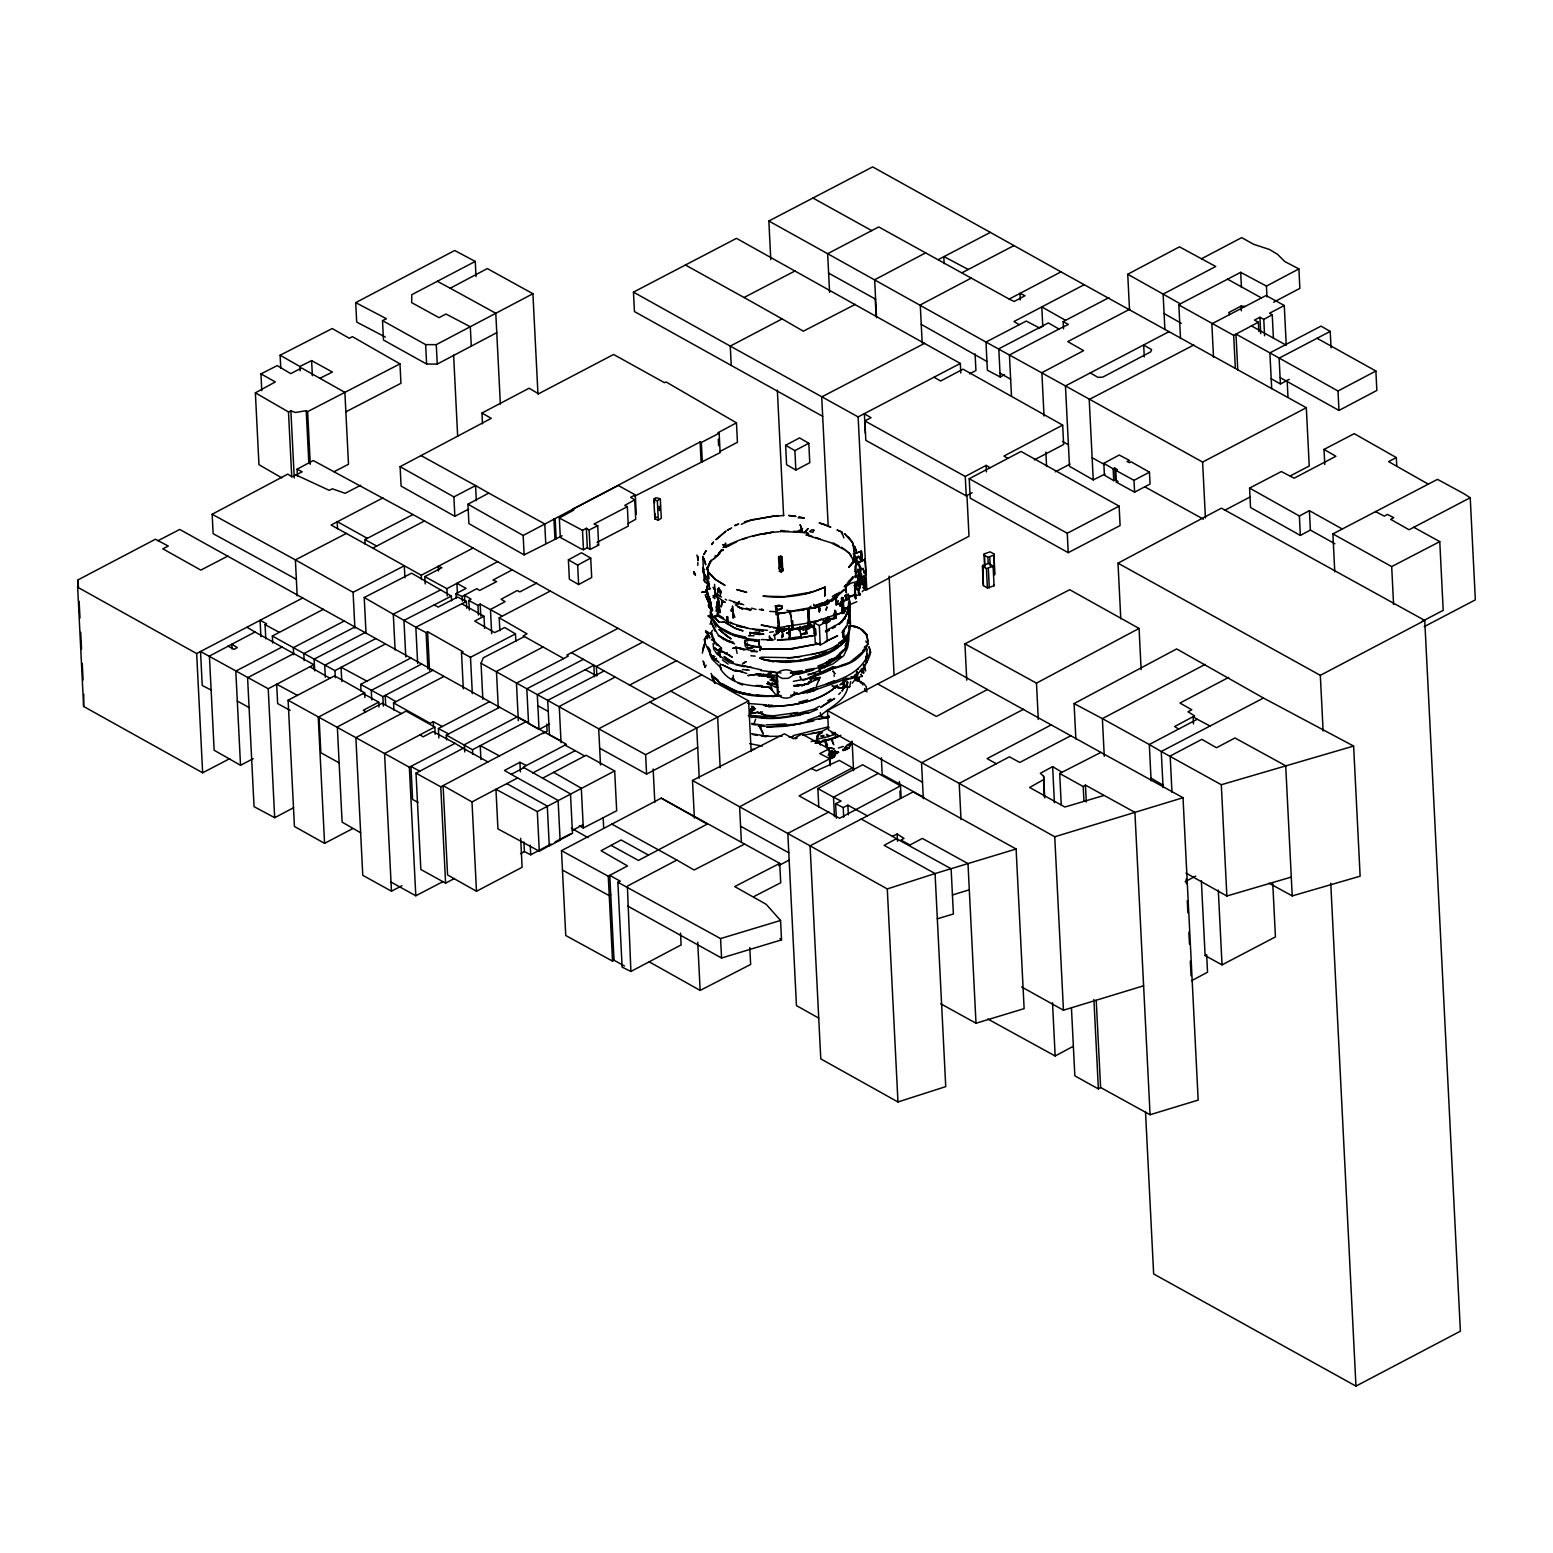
<?xml version="1.0" encoding="UTF-8"?>
<svg xmlns="http://www.w3.org/2000/svg" width="1553" height="1553" viewBox="0 0 1553 1553"><rect width="100%" height="100%" fill="white"/><g stroke="black" fill="none" stroke-linecap="round" stroke-linejoin="round"><path stroke-width="1.5" d="M708.537 633.76L705.683 632.285L705.683 630.693L711.293 634.439M753.224 651.115L754.059 650.066L753.224 651.115L757.398 651.561L750.992 651.503M841.415 602.778L842.075 597.575L843.221 597.924L843.978 613.066L842.192 613.493L841.94 612.115L842.075 597.575L843.978 613.066M702.907 558.731L702.752 556.362L703.606 573.115L702.907 571.523L703.703 568.767L703.761 573.95L705.353 575.794M706.615 589.713L707.527 593.149L705.839 591.751L706.615 589.713L706.596 591.829L701.937 592.198L706.596 591.829L707.411 589.538M728.26 654.628L732.317 657.268L723.426 651.833L720.883 652.046M827.846 618.715L829.729 618.754L826.215 619.375L827.865 617.046L829.729 618.754L835.902 617.686L835.203 615.163L835.805 618.327L823.964 621.103L827.089 618.288M857.004 564.671L856.751 561.293L859.838 561.74L865.137 559.216L863.371 560.575M777.044 609.533L777.082 613.881L817.422 607.359L815.325 606.175L815.5 607.572L808.783 608.66M799.776 628.305L803.678 630.246L802.823 627.082L802.765 628.616M710.4 612.173L711.39 614.736L710.828 602.68L706.266 589.616L710.828 602.68M761.009 729.056L759.883 726.125L763.299 734.025L759.999 727.911M711.099 609.475L710.905 605.165L710.381 613.726M846.055 645.446L846.094 643.427M854.208 552.15L852.713 542.851L844.521 533.65L851.976 541.279L854.325 548.267L854.752 559.585L848.734 567.389L854.053 561.817L850.442 564.807M698.171 556.537L698.093 560.517L696.967 554.984M709.08 578.745L707.954 571.485L707.683 584.355L708.789 581.21M833.476 754.913L833.437 757.01L831.534 758.408L830.059 757.359M826.72 623.84L827.671 619.763L830.078 621.181L826.992 620.268L826.759 622.559L824.857 622.928M723.717 618.152L718.36 614.852L717.292 607.786M719.194 600.817L719.816 612.639L718.631 611.222L718.224 600.176L718.515 604.758L716.748 606.233L717.797 608.679M844.017 636.749L843.745 631.45L842.386 632.576L843.628 638.205L842.386 631.45L847.161 625.18L850.19 615.202L849.86 608.485L848.617 618.133M849.161 623.374L849.219 621.511M697.763 565.311L697.86 562.4M707.527 638.729L707.43 632.207M854.752 559.585L854.907 555.76M811.656 627.082L815.247 628.907L813.306 626.966L806.162 627.373L807.23 626.267L807.385 629.353L809.928 628.305M843.415 679.088L843.24 686.97L846.89 686.368L847.103 681.088M864.439 588.315L864.536 577.483L864.128 587.83L865.448 590.179L864.866 578.104L864.458 589.461M707.178 635.08L705.12 639.098L705.276 643.466L711.099 655.929L718.884 662.296L711.002 655.793L707.838 646.844M826.118 651.736L792.341 657.754L761.358 657.191L759.495 658.2C790.147 668.489 862.614 658.841 848.676 612.076M782.887 568.786L782.79 570.825L780.48 572.028L778.927 568.165M848.229 594.236L849.86 602.739L848.229 594.236L844.968 595.634L846.987 599.963L844.23 600.681L839.649 605.709L843.454 606.078L839.649 605.709L844.23 600.681L846.987 599.963M863.565 584.336L861.352 573.853L860.944 581.327L859.721 577.735L860.886 582.064L863.662 582.278L860.537 583.909L860.284 585.5M849.161 627.237L848.753 640.768C846.734 650.144 838.95 656.88 829.884 660.044L828.351 662.782L826.351 662.51M854.907 571.523L855.179 565.991M229.766 758.64L202.647 772.792L83.629 706.46L77.65 587.209L78.058 579.871L155.416 539.24L168.268 546.054L162.813 548.811L200.822 570.106L227.961 556.013M83.629 706.46L83.804 694.346M854.985 594.372L855.8 584.374L854.752 583.501L855.722 598.643L854.752 583.501L854.577 597.459L855.722 598.643M713.079 643.486L713.681 649.038L716.962 653.949L729.929 662.898L761.397 669.848M708.75 583.268L708.614 585.015L707.586 582.821L707.702 587.286M760.562 675.477L758.582 674.021L758.757 675.769L773.549 676.137L771.763 675.497L770.929 677.302L772.152 677.885L773.433 676.467L771.647 676.409M813.966 627.742L812.122 626.441L813.966 627.742L814.199 633.294L816.043 633.624L815.577 628.946M777.878 616.269L775.316 605.961L781.897 605.884L782.188 608.194L779.47 609.63L777.568 609.611L776.461 606.679L778.169 605.146L781.023 605.592L782.188 608.194L779.47 609.63M864.225 588.043L862.866 584.355L860.537 583.909L858.77 577.735M857.314 589.868L857.431 588.276L859.935 594.954L852.927 595.614L848.52 597.789L850.403 595.692L848.229 596.624M808.065 615.318L807.735 608.679L808.667 625.645L807.172 626.538L791.234 629.897L784.051 628.421L791.234 629.897L792.108 626.616L790.38 611.28L789.39 612.387L791.467 617.395M712.943 625.781L711.119 621.918L711.565 616.211M841.163 603.768L837.785 603.515M704.848 579.638L706.324 576.745L705.276 574.901M784.265 631.294L780.848 631.081L781.023 628.81L786.342 630.266M747.071 641.078L747.09 638.962L744.896 637.002L728.454 633.1M1044.198 796.611L1043.635 776.248L1040.316 773.316L1052.623 766.638L1062.019 772.249L1100.902 752.409L1183.017 797.718L1198.178 1100.087L1150.074 1114.743L1100.592 1087.488L1096.224 1000.404M711.449 622.734L711.119 621.918M865.739 660.083L867.098 653.755L865.739 660.083L867.079 662.024L865.992 661.384M834.699 610.484L835.689 611.203L833.825 615.648L834.64 617.201M836.252 604.622L835.63 597.42L846.23 588.412L845.628 586.879L850.714 583.229L858.382 581.171L855.936 587.675L856.771 585.889M846.89 686.368L847.957 682.233L847.064 682.971M854.519 553.179L852.481 563.06M789.273 627.296L788.672 633.566L786.653 632.886L788.672 633.566L788.613 630.926M751.633 711.41L751.536 712.419L750.604 709.876L751.536 712.419L749.711 711.798M844.56 549.704L830.7 542.657L808.142 535.649L807.793 533.009L807.114 535.261M855.955 576.085L855.8 577.638L856.169 561.992L854.674 562.05L857.392 562.574L865.06 559.779L866.03 574.707L862.517 577.192L859.217 577.308L857.702 575.445L862.517 577.192L866.03 574.707M858.945 586.219L859.314 582.977L860.886 582.064M743.732 604.719L737.947 603.108L739.209 601.399L738.121 603.205L733.967 602.719M847.161 641.35L847.297 640.05M858.265 592.955L859.877 585.5L857.702 577.852L859.042 570.126L861.177 568.514L857.838 561.448L856.169 564.865M775.918 614.658L776.481 608.291M717.214 605.204L718.437 606.738L717.001 604.02L716.418 611.63L716.865 601.632M849.122 625.393L848.637 628.441M858.11 571.407L857.858 569.097M803.678 630.246L804.24 625.82M855.257 553.625L861.371 550.985L861.139 560.206L858.188 556.285L861.139 560.206M843.57 686.756L843.958 683.941M855.024 560.303L856.188 561.448L856.829 556.828M817.402 735.617L817.092 741.227L817.402 735.617L822.236 732.55L821.246 731.793L818.8 733.754L817.48 739.247M856.654 673.788L856.965 671.595L856.111 674.274L858.421 680.641L855.781 680.466L854.752 677.38M712.536 625.568L715.098 631.314M836.29 605.301L836.679 600.04M767.842 682.854L767.104 683.728L767.842 682.854L771.705 685.436M851.025 676.739L852.345 677.147C861.934 672.216 867.991 662.587 870.592 652.474L869.02 646.708L870.243 651.386L867.797 658.472M703.101 650.396L704.227 644.514L702.344 653.134M831.224 753.166L833.864 752.642L833.359 755.709L828.06 755.088M856.518 586.296L858.479 575.115L858.887 586.432M860.381 573.271L860.362 570.106L858.304 569.97L858.421 572.785L858.227 570.436L861.177 568.514L860.381 573.271L859.1 569.349M712.788 656.919L713.002 655.638L714.962 659.753L716.166 659.423L716.554 658.375L714.962 659.753L712.012 655.968M765.765 706.033C790.691 706.848 818.761 702.868 837.494 685.067L835.087 688.076L835.087 686.562L838.872 688.231L849.763 686.698L850.636 681.631M781.703 631.722L781.023 628.81M722.242 601.399L721.252 606.718L722.242 601.399L724.979 602.273L716.962 596.604L718.01 599.283L716.962 596.604M860.168 670.896L862.42 669.479L861.197 669.091M793.408 675.07L792.826 671.789C787.74 668.256 779.878 669.848 776.5 673.983L777.412 675.943L782.46 678.467L788.186 678.312L793.408 675.07L826.429 665.266L832.175 658.938L828.584 660.141M867.098 650.649L867.37 649.251M810.55 681.437L807.288 684.388L811.287 680.233L810.084 679.049L818.975 678.234L818.101 679.69L815.228 678.234M851.704 743.033L852.015 741.383L851.704 743.033L847.414 744.761L844.735 747.789L848.986 748.041L851.704 743.033L848.598 745.692M848.404 641.117L847.647 647.543L843.725 655.735L833.029 663.849L819.033 669.692L820.236 666.664L820.256 671.595L819.635 669.692M736.568 541.881L725.756 547.258L725.562 543.045L724.688 546.889L722.941 547.413M718.34 589.247L717.525 593.285L718.728 587.927L721.31 591.732L720.476 594.683L718.728 587.927L717.389 589.713M831.321 755.709L831.534 758.408L830.641 756.622M845.376 681.495L846.016 678.447L852.694 678.253L852.345 677.147M862.284 561.235L861.721 552.48L859.954 557.643L860.906 559.061L861.371 550.985L860.847 561.895M782.964 636.342L781.761 635.546L782.673 636.439L782.596 634.245L781.741 637.798C785.41 635.856 779.062 629.101 784.517 630.479L781.159 630.11L780.79 628.887L778.072 633.391L773.84 635.662M706.343 569.349L710.439 561.623L720.01 553.023L713.953 558.886M847.627 636.361L846.967 639.137C835.339 652.862 815.927 656.142 799.31 660.782M846.463 635.022C839.901 647.717 824.138 651.386 811.151 654.609M856.188 561.448L856.751 559.196M847.2 623.297L848.21 619.317M855.606 571.038L855.509 574.047L856.344 572.824M856.169 563.564L856.751 561.293L856.984 563.331M847.103 639.37L847.453 638.069M714.632 622.753C725.173 635.759 743.732 638.535 759.339 640.127L759.145 645.097L761.106 647.213L746.605 644.941L744.528 642.127L746.605 644.941M860.944 581.327L861.352 573.853M751.458 708.964L754.156 709.818L751.458 708.964L749.497 717.04L753.651 707.411L751.71 707.644M789.701 629.644L789.273 638.283L801.037 636.536L801.659 634.265L805.832 632.285L807.075 633.546L801.659 634.265M866.788 651.406L867.156 654.57M703.101 648.533L703.858 645.718M855.082 675.769L855.354 679.321L852.209 683.204M866.302 656.628L867.098 653.755L866.147 658.511C853.354 680.952 823.478 683.029 801.464 692.619M707.527 570.553L707.061 567.524L708.052 571.698L714.205 578.609L725.076 585.403L715.719 579.793L707.954 571.485M811.287 680.233L807.075 683.922L795.427 686.174L801.736 685.028M705.043 577.308L708.323 582.744L707.741 584.006L704.072 580.337L703.994 573.989M714.147 589.596L713.157 587.209L715.156 589.538L715.525 595.614L713.099 597.4L714.865 597.963M712.05 614.037L711.662 615.396L710.187 615.027L711.332 613.319M825.633 603.826L827.846 600.797L832.156 600.72L829.729 601.205L827.225 604.331L825.109 601.749L830.506 600.215L838.232 594.061L836.834 593.751L837.863 595.343L835.708 599.574L835.63 597.42L836.931 597.206L832.796 600.526L821.848 603.515M724.183 621.685L722.339 621.86L725.29 622.326L719.039 622.074L715.021 617.822L715.37 616.58L717.758 616.036L730.531 623.044L749.633 628.674L767.493 630.343M800.086 626.17L799.193 630.712L798.98 628.519M833.825 615.648L834.854 611.474L835.068 614.095L832.039 615.9L812.879 622.326L778.674 627.587L777.529 626.17L779.742 629.877L791.875 628.868M818.101 679.69L818.547 678.195L816.043 678.797L818.975 678.234L807.191 684.116L798.999 685.378M819.305 611.863L818.936 605.515L819.305 611.863L820.198 609.242L818.955 606.311L812.782 608.427M731.987 608.737L731.308 610.873L731.987 608.737L734.86 617.376M773.549 676.137L770.929 677.302L773.433 676.467M844.521 650.416L845.958 645.932M809.657 623.607L806.9 625.956L811.481 625.121L809.657 623.607L808.569 608.776L809.598 623.801L811.481 625.121M994.056 554.013L994.619 574.649L994.056 554.013L990.135 551.859L984.311 553.819L984.427 565.758M830.35 750.837L830.544 752.953L833.961 751.691L834.543 753.768L834.427 751.866M835.96 751.924L838.736 752.467L835.941 751.827L835.242 753.923L835.223 750.817M842.988 630.79L843.493 637.448M859.1 593.285L859.935 594.954L858.615 593.634M820.469 608.543L819.499 609.281C819.518 612.328 821.265 607.553 818.994 608.66L820.198 609.242L817.829 606.485L828.642 603.399M847.569 634.303L848.384 631.935M841.765 621.841L839.125 624.364L847.472 613.765L848.579 609.65L844.424 619.162L850.462 603.573L848.637 610.096L849.219 603.088M834.155 751.846L830.544 752.953L832.02 753.302L832.835 751.011M711.274 603.787L709.993 606.757L708.226 605.262L710.828 609.184M751.73 723.426L753.923 724.028L755.69 719.078M709.333 563.487L711.022 560.089M849.122 584.2L848.676 582.064L845.414 586.063M708.09 567.952L709.43 564.515M857.431 588.276L856.887 589.635L858.693 590.276M482.847 699.394L481.042 663.286L483.294 657.793L524.429 636.555L563.739 658.588L568.32 656.026L566.903 655.055L618.016 628.344L748.624 700.888L751.167 751.574M789.273 638.283L790.399 631.935M818.703 680.408L820.042 677.127L816.432 685.921M982.408 566.185L988.698 563.137L993.105 566.34L994.075 585.772L987.397 587.985L983.379 585.597L982.408 566.185L986.427 568.553L993.105 566.34M983.379 585.597L982.855 565.078M712.846 610.154L709.139 607.009L706.809 586.122L707.256 593.071M838.406 600.584L836.737 604.544L842.502 602.137M803.056 680.369L822.663 673.381L829.923 670.178L832.757 666.878L835.339 666.936M779.198 568.514L778.558 557.702L780.654 555.993L782.071 557.081L782.79 570.825L781.314 569.873L782.615 570.203M847.705 687.591C844.463 701.878 829.923 706.887 820.644 715.681L807.385 720.32M826.662 746.43L825.73 740.179L831.457 739.461L840.833 735.287M848.287 607.378L848.656 602.059L850.015 607.437L844.366 607.941L850.015 607.437L849.122 605.515M818.955 606.311L827.225 604.331L829.613 600.409M828.72 750.565L825.905 745.77L826.021 740.257M653.852 499.503L655.91 497.678L660.316 498.843L661.287 518.275L658.317 520.177L654.842 518.916L653.852 499.503L657.346 500.745L660.316 498.843M654.842 518.916L655.094 513.558M826.72 619.123L828.856 622.054L828.428 620.113M867.913 641.117L866.749 634.439L862.711 630.013L855.159 626.247L850.015 625.51L859.78 628.266L866.923 635.41L868.166 643.621L864.672 650.901L859.391 655.987M823.905 604.544L824.429 603.438M711.507 634.633L710.73 633.003L712.497 630.343M826.138 604.583L823.653 604.719M709.779 563.157L710.284 562.108M705.276 667.052L706.169 665.228M845.104 685.708L841.998 691.124L845.376 685.902M864.225 648.125L865.196 646.145M855.781 680.466L858.265 680.233L859.275 678.234L858.421 680.641L856.285 677.147M714.089 617.609L714.807 616.172M810.996 606.155L808.375 608.213M844.23 600.681L846.734 599.419L845.628 595.071L844.948 596.41L846.87 597.575M759.339 640.127L759.145 645.097M845.143 645.737L846.21 643.699M713.215 676.196L718.282 680.719L714.846 677.671C730.784 696.268 758.349 697.821 781.14 695.686L776.306 695.666L770.036 687.183C752.351 685.611 731.832 686.251 720.67 669.188L721.213 668.178L712.109 659.19L709.799 654.298M834.543 756.641L831.534 758.408L832.641 754.855L833.437 757.01L834.543 756.641L834.66 752.836L835.417 755.01M845.414 645.912L847.006 643M828.817 602.875L829.729 601.205M863.293 650.707L863.953 649.503L862.614 650.746M776.092 633.042L777.471 627.917L773.53 627.878M817.266 736.53L818.8 733.754L821.537 732.958L821.246 731.793M852.694 576.707L849.782 580.628M843.92 630.964L842.386 632.576L846.657 626.208M848.268 606.33L844.036 612.018L834.873 615.202L845.706 611.338M829.321 755.534L832.272 755.34L833.864 752.642M846.521 614.833L842.017 621.899L825.517 630.926M710.09 563.157L710.633 562.244L708.944 564.846M731.308 610.873L732.317 609.203L731.152 609.339M782.071 557.081L780.848 558.575L778.558 557.702M748.546 640.496L745.052 637.934L738.898 637.079M718.34 554.188L720.941 550.267L723.31 549.626L719.078 552.771L717.525 555.993M818.062 738.937L828.506 736.588L835.223 733.928L835.165 732.356M769.376 636.303L769.667 638.71L769.511 636.089M860.051 587.869L859.275 588.995L859.877 585.5M866.03 662.879L867.156 661.287M752.196 716.438L751.341 717.602L752.351 716.574L751.186 716.049L754.564 716.942L748.294 715.467M771.627 684.427L772.482 683.281L768.114 683.786L770.055 684.407L767.823 681.786L768.114 683.786M865.215 647.601L868.166 643.621M807.793 713.371L817.557 709.294M845.783 640.341L847.55 637.992M840.775 684.213L843.395 681.922L843.59 683.281L839.824 684.854M712.167 609.824L711.08 606.912L709.139 607.009L709.682 605.728L712.089 607.767L710.362 608.465L711.623 611.533M709.139 607.009L710.284 598.973M779.16 571.31L780.46 569.99M804.745 684.776L805.405 683.941L801.95 685.96L800.047 684.795L793.758 685.591M845.609 648.416L836.679 656.434M857.916 679.69L859.1 678.234L857.994 679.146M848.19 581.948L849.472 580.376M837.902 751.982L835.281 752.642L835.941 751.827M762.562 534.271L772.967 531.883M782.945 531.553L804.706 532.543L807.929 528.661L804.706 532.543L793.525 531.301M807.172 626.538L808.705 622.656L807.735 608.679M771.22 685.164L772.52 684.854L768.871 684.64L769.065 682.485L768.308 683.728L769.667 684.271M771.395 684.524L772.482 683.281M828.914 727.716L820.877 731.89L802.687 735.365M714.865 643.932L711.546 632.343M822.294 672.779C835.475 665.907 853.102 666.839 862.633 652.376M861.507 652.804L849.84 662.316L828.758 670.022M754.37 712.982L755.709 712.594L752.409 712.691M750.778 609.455L750.002 610.329L750.778 609.455L746.352 608.194M844.541 750.254L845.395 749.322L842.93 749.827L845.181 750.235L848.986 748.041M753.981 635.779L748.565 635.759L750.371 634.963L750.06 632.187M846.89 599.264L845.628 595.071M839.202 653.91L843.201 650.086M855.606 575.251L849.316 582.356M694.055 574.144L693.939 571.776L695.414 574.998L693.939 571.776M862.303 652.105L861.041 653.794M853.626 660.064L854.926 658.724M845.9 585.151L844.56 586.49L847.336 584.277L844.191 586.859M862.226 591.712L863.682 590.237M710.167 599.147L708.653 605.942L710.167 605.573M838.736 694.366L840.619 692.541M834.349 752.098L835.495 750.973L834.019 751.594M782.498 628.732L781.159 630.11L784.517 630.479M716.748 606.233L718.515 604.758M795.544 531.572L799.543 531.301L802.493 528.505L797.524 531.592M854.034 585.617L855.8 584.374L855.218 589.208L854.985 584.724M838.445 624.345L845.104 618.346M827.089 664.723L840.852 656.317L830.739 661.559M726.377 546.559L729.444 544.404M862.245 583.714L859.954 585.345M713.215 639.7L714.011 638.982L711.39 639.758L713.215 639.7L711.565 635.953M722.32 651.639L720.611 648.377L717.641 650.435L714.807 647.989L717.641 650.435L721.524 648.183L713.215 640.108L713.836 641.719M814.16 680.33L817.422 679.088M760.892 726.862L758.194 725.93L765.144 726.377M833.786 599.109L836.931 597.206L832.563 598.39M830.234 662.607L826.429 665.266L817.79 666.062L833.34 660.044L840.037 655.696L830.68 660.879L833.34 660.044L829.807 660.452M833.631 688.95C815.306 702.577 791.428 705.936 769.104 706.731L765.784 704.868L747.692 703.412M840.736 644.456L846.249 637.662L846.579 646.456M730.531 545.181L726.493 546.054C745.304 535.824 767.298 531.825 788.633 531.223M727.93 545.802L722.572 544.715L725.756 547.258L724.766 546.481M772.287 690.6L770.754 683.883L776.015 682.99L773.025 679.34L770.036 679.962L773.433 681.01M809.016 534.97L807.851 535.067L812.355 536.445M833.825 659.87L837.669 657.696M1180.513 338.535L1178.843 304.951L1180.261 303.864L1240.692 272.338L1266.452 286.082L1298.89 268.921L1299.861 288.353L1273.596 302.233M744.799 649.989L735.908 647.29L732.686 648.436L735.908 647.29L754.059 651.018M827.846 599.555L825.827 602.059L814.393 606.136M824.507 666.004L819.382 668.353M839.532 592.353L835.203 595.323M708.226 593.79L705.217 594.993L708.498 602.195L706.033 596.468M624.5 966.044L614.037 960.239L612.542 961.132L565.758 935.527L561.487 850.656L608.271 876.261L609.785 875.368L620.249 881.192L617.861 882.279L622.132 967.15L630.906 971.46L681.126 944.923L680.544 933.139M826.215 618.54L826.448 620.093L826.215 618.54L828.254 618.735L826.448 620.093L828.72 621.549L827.303 619.395L828.72 621.549L825.361 621.025M841.105 591.868L843.939 589.694M797.757 674.39L813.209 670.139M707.159 637.739L705.12 639.098L705.295 643.816M822.566 622.423L831.36 618.948M1083.955 801.096L1083.217 786.575L1085.431 785.119L1134.913 812.374L1150.074 1114.743M1071.454 1008.111L1074.851 1075.841L1098.379 1088.944L1100.592 1087.488M805.968 535.028L807.832 533.805M790.399 714.38L797.543 712.497L773.724 715.797L765.784 715.312L757.049 711.876L759.32 713.293M709.876 624.034L710.983 623.762M838.736 735.734L834.737 737.947L840.425 735.676L815.597 743.246M835.281 752.642L836.892 751.613M721.155 551.004L723.31 549.626L722.32 549.859M839.338 645.679L830.292 651.076M860.77 654.531L862.129 653.658M1290.194 475.975L1309.237 465.978L1306.325 407.721L1060.99 271.872L1009.159 299.069L878.726 226.932L827.652 253.702L768.851 221.011L770.793 259.662M856.771 601.729L851.413 604.02M842.367 640.826L838.872 642.942L841.124 642.379M741.286 524.312L751.206 519.867L778.053 515.557M832.311 596.468L835.98 594.236M851.49 596.061L853.839 594.683M469.317 610.077L468.851 600.448L471.103 599.109L464.463 595.265L462.153 596.488L455.98 593.634L456.213 598.235M366.023 633.333L364.217 597.517L415.835 627.218L426.085 632.615L427.599 631.722L463.085 651.794L461.493 652.493L463.318 688.794M468.851 600.448L477.936 605.418L480.188 604.078L502.279 616.133L550.286 591.052L618.016 628.344M1063.533 328.828L1063.184 321.607L1108.842 297.671M827.71 700.811L830.739 699.025M610.756 894.78L609.261 895.673L562.477 870.068M1100.902 752.409L987.378 689.532L936.381 716.457L877.659 683.941L827.477 710.556L828.448 729.968L922.501 782.246M901.128 797.931L900.526 785.837L878.28 773.413L833.495 797.194L817.868 788.555L818.8 807.114M900.526 785.837L839.571 818.276L799.116 795.874L852.5 767.842L839.358 760.426L816.276 770.851L811.326 768.502L829.865 758.718L830.234 765.784M813.345 688.251L807.754 690.736M77.65 587.209L196.668 653.561L200.531 651.503L268.223 688.736L313.822 664.703L314.075 669.479M730.24 528.661L727.212 530.388L731.715 527.826M747.226 537.746L742.179 539.532M211.13 690.037L202.239 685.494L200.531 651.503L302.699 597.983L566.457 744.314L523.186 767.201L570.495 793.913L572.475 833.34L560.089 839.843M860.537 583.909L863.196 582.899L861.779 578.143M938.458 259.526L990.329 232.387L1060.99 271.872M708.052 571.698L707.896 569.252M1273.421 338.185L1272.237 314.813L1263.773 319.374L1259.891 317.278L1254.455 320.054L1258.357 322.209L1258.823 331.546M1043.344 779.742L1029.62 787.487L1064.873 807.016L1103.834 795.505M365.169 544.171L364.936 539.57L412.982 514.548L550.286 591.052M393.918 710.07L393.55 702.888L443.828 676.467M352.647 828.623L324.577 843.357L294.429 826.468L288.101 700.228L355.87 737.656L406.09 711.099L434.821 727.018L435.17 734.258M1178.843 304.951L1233.684 335.37L1258.357 322.209M272.707 643.02L272.357 636.031L334.943 670.624L385.163 644.068M627.761 523.691L635.721 519.284L634.731 499.872L624.791 505.385L627.334 506.666L628.305 526.079L597.07 542.366M454.33 878.552L445.595 883.152L420.844 869.486L416.01 773.161L440.761 786.827L443.09 785.604L471.996 801.93L495.951 789.273L537.319 811.598L614.677 770.948L616.677 810.763L583.307 828.021L579.347 825.75M506.783 783.605L547.277 806.085L549.277 845.9L560.109 840.231L558.109 800.416L517.634 777.956L495.951 789.273L497.931 828.894L539.318 851.199L549.257 845.706M1075.86 738.898L1074.074 703.587L1176.669 648.921L1263.463 698.035L1353.614 746.061L1360.137 876.183L1292.232 895.906L1268.976 883.152M634.692 496.145L720.126 452.641L719.155 433.229L701.335 442.489L700.112 441.945L523.167 535.474L467.938 504.22L468.909 523.633L524.137 554.887L562.108 535.766M627.334 506.666L594.022 524.04L597.691 525.71L598.662 545.122L590.082 549.451L587.325 547.685L583.482 549.743L581.133 548.869L560.303 537.416L559.332 518.003L573.892 509.986L572.572 509.248L618.327 485.507L635.274 494.863L636.264 514.295M712.4 610.445L711.332 611.397M1141.125 669.615L1139.067 628.441L1036.472 683.126L964.937 643.854L966.742 680.175M281.734 477.839L258.963 464.677L255.371 392.831L275.327 381.922L260.943 373.904L261.778 390.677M265.777 638.827L265.078 624.636L266.611 623.801L260.089 620.191L260.904 636.749M499.852 630.751L499.212 617.803L502.279 616.133M1334.784 571.834L1332.882 533.902L1437.476 479.353L1463.372 493.388L1470.225 497.717L1475.35 599.866L1424.256 626.616M1470.225 497.717L1409.076 529.748L1390.673 519.343L1393.759 517.673L1387.392 514.412L1384.344 516.14L1375.434 511.539M937.313 918.813L953.387 913.999L951.115 868.748L896.45 838.678L884.142 845.337L935.061 873.562L1016.108 849.006L1024.126 1008.635L976.002 1023.233L940.749 1003.782M1201.362 880.765L1205.109 955.561L1206.662 954.726M568.398 559.818L581.482 552.752L590.722 558.071L591.693 577.483L578.628 584.549L569.369 579.23L568.398 559.818L577.658 565.117L578.628 584.549M577.658 565.117L590.722 558.071M825.614 631.372L829.283 629.392M822.682 416.34L634.439 311.551L633.469 292.139L736.471 238.347L960.336 363.441L960.802 373.031M468.657 509.112L454.854 516.314L401.082 486.089L400.111 466.676L491.214 418.359L481.954 413.04L529.127 388.211L538.522 393.821L613.59 354.472L664.509 382.698L666.101 381.98L736.471 422.843L737.442 442.256L719.66 451.651M313.822 664.703L255.022 632.013L209.422 656.065L214.139 750.235L240.521 765.28L253.197 758.679M425.192 583.87L424.823 576.609L446.895 588.665L497.814 561.565M1063.184 321.607L1068.367 324.422L1058.971 329.061L1048.353 322.908L1039.073 327.78L1026.242 321.044L985.98 342.068L827.652 253.702L829.574 292.352M294.061 653.444L247.587 677.71L254.051 806.648L274.687 817.693L293.575 807.735M1213.534 357.423L1211.845 323.839L1266.064 295.516L1284.273 305.514L1286.253 345.251M1103.814 463.318L1119.208 455.029L1129.477 460.445L1127.09 461.532L1129.555 462.658L1131.069 461.765L1149.453 472.17L1150.055 484.012L1134.602 492.165L1116.393 482.187L1115.792 470.345L1117.383 469.627L1114.743 468.094L1113.152 468.812L1103.814 463.318L1104.416 475.16L1113.753 480.653L1115.345 479.935L1117.985 481.469L1116.393 482.187M814.199 622.908L821.149 619.181L826.274 621.899L827.244 641.311L820.275 644.98L815.189 642.34L814.199 622.908L819.305 625.548L826.274 621.899M819.518 706.227L814.005 709.216L795.058 714.128M614.037 960.239L609.785 875.368L627.528 865.933L601.069 850.714L621.122 839.979L648.494 855.101L707.236 824.119L661.248 798.126L561.487 850.656M987.786 1019.001L1055.166 1055.982L1073.278 1046.276M296.371 579.308L213.13 533.669L212.159 514.257L287.81 474.092L292.061 476.946L302.175 471.801L297.089 469.2L297.458 476.286M297.089 469.2L313.279 460.542L412.982 514.548M925.646 252.848L874.65 279.773L876.552 317.705M401.936 885.715L391.472 891.189L384.562 753.496L434.821 727.018M972.159 492.709L966.238 495.873L865.817 440.334L864.846 420.921L965.267 476.46L986.116 465.395L990.115 467.725L1021.039 451.457L1119.131 506.123L1120.101 525.535L1068.231 552.674L970.198 498.144L969.227 478.712L990.115 467.725M1237.76 369.886L1235.974 334.089L1269.888 352.88L1320.982 326.13L1330.222 331.391L1331.037 347.814M382.95 497.892L331.08 525.03L372.817 548.112L424.629 520.857M467.938 504.22L488.768 493.097L544.773 523.963L545.744 543.395M372.817 548.112L421.271 575.231L473.121 548.015M559.332 518.003L582.491 530.33L586.355 528.272L589.111 530.039L597.691 525.71M446.565 739.907L446.332 735.074L472.5 749.711L525.943 721.776M526.234 765.474L519.906 762.271L504.473 770.482L517.634 777.956M481.042 663.286L598.701 728.784L701.684 674.934M542.793 778.092L586.083 755.263L614.677 770.948M520.527 853.645L524.39 851.607L530.718 854.791L551.043 844.036M811.326 768.502L739.597 806.784L692.483 780.46L694.385 818.12M778.674 865.642L788.827 860.246M437.344 281.307L450.254 288.237L487.312 268.572L532.912 293.731L537.959 394.113M345.873 411.817L400.946 383.3L399.975 363.868L307.63 411.642L306.213 410.671L295.497 412.496L290.896 410.904L288.489 411.953L255.371 392.831M532.912 293.731L436.277 344.65L425.638 344.611L382.504 320.617L383.475 340.029L426.609 364.023L437.247 364.081L496.785 332.691M855.334 304.349L803.328 331.197L782.11 318.909L730.259 346.105L633.469 292.139M962.045 272.746L1013.915 245.607M288.101 700.228L334.516 675.866L364.664 692.754L364.897 697.511M785.624 445.303L799.523 437.907L808.802 443.284L809.773 462.716L795.854 470.035L786.594 464.716L785.624 445.303L794.884 450.622L795.854 470.035M401.509 713.662L382.135 703.237L337.331 726.959L342.106 822.119L360.645 832.796M416.01 773.161L463.163 748.294L487.914 761.941L544.404 732.298M1034.356 459.882L1063.65 444.507L1062.66 425.095L963.015 369.168L940.613 380.99L934.013 377.204L858.13 416.903L730.259 346.105L731.249 365.537M1120.781 618.773L1118.005 563.176L1221.396 508.161L1424.742 620.423L1460.383 1331.193L1355.963 1386.111L1153.646 1273.945L1145.512 1111.967M648.494 855.101L638.458 860.44L611.106 845.376M1334.92 543.764L1310.383 530.078L1300.346 535.416L1250.553 507.52L1249.583 488.088L1299.376 516.004L1309.412 510.665L1342.122 528.913M817.868 788.555L862.633 764.775L878.28 773.413M1070.852 735.695L1019.777 762.445L1009.392 756.816L959.21 783.411L827.477 710.556M909.243 845.376L922.366 838.426L967.985 863.584L976.002 1023.233M1191.578 980.7L1207.535 972.217L1206.681 955.289M512.315 569.815L493 580.045L496.63 581.599L479.586 590.47L476.79 588.645L464.463 595.265L464.832 602.486M1169.176 331.565L1065.455 385.921L985.98 342.068L987.378 370.235L1000.21 376.991L1004.461 374.778M549.49 724.009L539.046 729.444L537.299 694.676L593.867 665.208L655.269 699.296M1055.419 471.801L1070.017 464.075M1119.131 506.123L1067.26 533.261L969.227 478.712M572.339 830.428L583.151 824.721M555.1 841.881L570.922 833.65M487.914 761.941L443.09 785.604L447.575 874.941L476.48 891.267L522.119 867.273L520.663 838.309M272.357 636.031L323.451 609.261M736.471 422.843L717.952 432.724L719.155 433.229M635.274 494.863L630.634 497.309L634.731 499.872M924.792 343.252L821.712 396.927L828.215 526.545M794.884 450.622L808.802 443.284M361.053 691.201L360.704 684.368L410.982 657.928M364.664 692.754L319.044 716.787L320.85 752.72L339.136 762.872M360.704 684.368L382.873 696.618L433.151 670.178M438.878 737.889L438.412 728.512L489.467 701.704M516.935 717.001L464.366 744.702L464.735 751.963M1271.189 378.718L1280.429 383.979L1289.223 379.359M832.35 628.48L835.417 626.868M1115.792 470.345L1134.001 480.323L1149.453 472.17M1271.693 388.677L1269.888 352.88L1338.007 391.007L1375.88 371.012L1376.851 390.444L1338.977 410.438L1280.099 377.573M754.292 896.353L780.713 882.764L779.722 863.352L744.605 844.055L694.094 870.01L676.875 860.051L627.373 886.103L630.906 971.46M836.329 818.237L835.611 803.716L843.221 807.579L847.86 805.153L867.37 815.869L913.048 791.933L1016.108 849.006M867.37 815.869L810.084 845.841L739.597 806.784L741.383 842.095M1205.167 664.373L1102.378 718.631L1074.074 703.587M1228.675 677.399L1179.969 703.063L1191.811 709.779L1187.929 711.779L1194.665 715.875L1174.612 726.532L1178.669 729.036L1197.227 719.253L1210.059 726.008L1263.463 698.035M1061.262 804.92L1059.69 773.472L1062.019 772.249M1178.669 729.036L1149.298 744.528L1102.378 718.631L1104.28 756.292M1118.005 563.176L1320.322 675.341L1424.742 620.423M1185.133 881.696L1195.694 876.125M971.285 278.065L920.269 304.951L922.171 342.864M1127.73 274.26L1179.465 246.83L1215.747 266.495L1163.119 294.099L1127.73 274.26L1129.516 309.688M969.557 373.865L975.925 370.507L975.09 353.909M421.581 664.043L371.283 690.406L371.749 699.957M542.89 647.077L496.455 671.44L498.28 707.566M1245.157 306.465L1241.119 306.057L1228.734 312.561L1229.762 314.735M642.806 642.068L596.371 666.431L596.857 676.021M1284.273 305.514L1269.558 313.221L1272.237 314.813M614.949 677.186L559.255 706.46L561.06 742.664M542.89 733.56L547.102 731.347L546.753 724.125M511.131 774.403L523.516 767.9M532.66 772.986L575.231 750.662L584.452 755.923M1051.284 724.863L987.087 758.621L996.269 763.746M476.014 276.531L475.257 261.428L411.797 294.682L411.661 302.602L439.014 317.666L445.983 314.017L470.307 326.771L471.297 346.203M768.851 221.011L872.67 166.889L990.329 232.387M360.626 485.293L345.115 493.33L332.361 488.807L329.236 490.34L295.905 474.888M400.111 466.676L453.884 496.902L475.567 485.584L488.768 493.097M344.378 620.948L293.303 647.717L293.653 654.745M354.919 626.946L303.806 653.638L304.155 660.685M365.246 632.459L314.114 659.171L314.715 670.896M375.826 638.574L324.713 665.286L325.315 677.205M934.013 377.204L960.336 363.441M1039.073 327.78L998.793 348.823L1000.21 376.991M1058.971 329.061L1009.431 354.996L1011.469 395.918M1129.73 309.241L1067.765 341.602L1083.606 350.648L1041.869 372.701L1044.043 416.029M378.971 706.945L378.738 702.15L363.247 710.265L365.906 711.779M446.332 735.074L499.794 707.217M463.163 748.294L455.048 743.343L409.351 767.221L355.87 737.656L362.781 875.329L391.472 891.189M812.044 592.062L825.109 587.053L824.701 595.964L825.109 587.053C805.929 595.944 783.877 598.604 762.969 596.177L784.323 596.643L812.044 592.062L804.24 594.139M1280.429 383.979L1279.128 358.141L1330.222 331.391M1104.979 474.073L1093.254 479.896L1069.493 466.327L1065.455 385.921L1202.604 462.076L1306.325 407.721M600.506 764.988L598.701 728.784L645.621 754.68L748.624 700.888M599.672 748.197L646.592 774.093L697.705 747.401M442.586 881.813L415.796 895.79L391.007 882.065M1224.579 510.355L1249.971 497.038M1396.768 466.191L1396.341 457.572L1388.596 461.61L1428.1 484.051M1023.66 709.197L921.531 762.834L923.336 798.688M1210.059 726.008L1161.256 751.497L1149.298 744.528L1151.122 780.81M1205.109 955.561L1222.036 964.879L1275.44 936.905L1272.781 883.812M685.339 264.981L744.062 297.497L795.194 270.863M282.297 646.902L235.804 671.09L240.521 765.28M424.823 576.609L441.867 567.719L438.237 566.166L438.49 571.019M536.853 582.996L519.809 591.887L517.246 590.528L501.095 599.264L505.094 601.632L490.457 609.475L491.68 633.702M1038.569 328.537L1042.781 326.344M563.739 658.588L516.45 683.165L518.333 720.728M583.384 659.326L526.816 688.794L528.564 723.562L539.046 729.444M1193.811 344.999L1089.216 399.49L1093.254 479.896M1062.66 425.095L1003.917 456.077L1007.916 458.407M604.272 670.896L547.704 700.364L549.432 734.744L560.963 740.82M1249.583 488.088L1281.361 471.549L1294.134 478.188L1335.91 456.271L1324.01 449.419L1354.216 433.656L1396.341 457.572M828.894 811.986L787.817 833.359L796.456 1005.606L818.722 1018.089M346.552 533.32L295.381 559.895L212.159 514.257M297.186 595.828L295.381 559.895L353.094 592.314L404.304 565.797L404.906 577.774M484.594 628.344L483.992 616.25L474.694 621.064L494.592 632.615L504.744 627.509L515.48 633.915L515.829 641.175M864.846 420.921L871.058 417.699L864.38 413.797L865.37 433.209M461.493 652.493L470.501 657.288L515.48 633.915M442.333 726.571L433.268 721.679L430.162 723.271L393.55 702.888M629.334 685.203L676.642 660.685M877.659 683.941L929.606 656.977L987.378 689.532M1332.882 533.902L1391.682 566.593L1439.767 541.628L1443.203 610.368L1422.315 621.239M334.011 471.724L348.493 464.25L344.882 392.385L301.573 367.983L290.722 373.652L277.288 365.596L260.943 373.904M455.98 593.634L466.075 588.412L456.912 583.287L457.475 594.799M806.162 627.373L807.075 633.546M832.757 666.878L806.628 678.777L793.311 681.359M964.937 643.854L1069.706 589.713L1139.067 628.441M364.217 597.517L411.623 573.173L451.36 596.08L451.593 600.797M440.703 589.849L393.297 614.192L395.103 650.028M451.36 596.08L403.955 620.423L405.779 656.938M1201.498 258.769L1241.701 237.628L1253.504 244.229L1269.48 249.489L1277.575 254.362L1284.816 261.564L1298.89 268.921M983.884 554.965L987.902 557.352L993.648 555.217M158.037 540.696L179.74 529.437L302.699 597.983M718.36 614.852L715.37 616.58M280.782 368.177L280.122 355.229L332.226 328.557L349.328 338.282L352.434 336.671L399.975 363.868M466.754 608.271L466.405 601.438L415.835 627.218L417.66 663.5M829.787 762.969L829.088 748.857L819.751 753.613L829.865 758.718M280.122 355.229L299.884 366.489L311.609 360.607L332.42 372.06L319.918 378.272M720.165 654.842L720.281 656.938L719.718 654.939M835.747 687.397L832.02 685.708L833.631 687.028L838.911 687.105L838.872 688.231L849.763 686.698M649.27 961.87L700.151 990.426L750.643 964.452L749.788 947.602M1084.363 284.607L1013.934 321.529L1019.292 324.693M655.308 517.887L656.88 517.11M862.75 587.519L866.788 589.732L968.994 536.27L966.956 495.465M779.567 691.706L777.471 693.414L778.383 695.356C783.314 699.646 791.118 698.908 794.922 693.57L794.088 691.803M779.722 863.352L734.705 886.588L766.211 904.331L780.557 920.463L781.528 939.876L721.563 958.007L627.626 906.02M861.119 818.975L892.451 836.349L897.149 834.019L904.001 838.348L900.954 840.076L910.019 844.987M821.576 603.205L814.199 605.786M825.089 641.913L837.611 635.721L826.06 641.331M818.994 674.177L809.152 678.506M835.184 646.203L837.533 645.077M692.483 780.46L784.381 733.793L793.467 738.762L801.853 734.025L829.088 748.857M835.611 803.716L841.105 801.057L833.495 797.194L834.466 816.548M382.504 320.617L386.445 318.734L355.715 302.641L356.705 322.073L385.377 337.079M857.004 669.634L858.46 668.935M707.78 597.536L709.605 596.682M808.55 712.381C791.467 717.214 773.608 720.437 755.554 717.175M818.975 667.965L823.109 666.082M808.181 675.089L819.906 670.527L819.635 667.557M355.715 302.641L454.68 250.499L475.257 261.428M826.507 621.782L828.564 620.87M843.551 665.247L845.162 664.529M826.274 683.922L834.407 680.719M714.846 617.007L716.69 616.366L713.215 616.366L714.846 617.007L716.049 615.415M820.838 654.881L813.248 657.152M825.575 631.76L829.321 630.149L825.633 631.625M795.233 738.84L797.135 738.024M840.484 666.023L843.667 664.665M843.24 686.97L847.608 685.921M759.883 649.173L788.827 649.057L820.062 643.447L792.671 648.805L759.883 649.173L760.058 650.746L760.019 649.348M823.964 621.103L825.478 620.482M833.359 618.715L835.902 617.686M827.963 652.318L809.618 658.647L785.41 662.51M728.609 545.258L724.513 546.889L724.047 545.278M720.281 651.173L719.058 649.736L720.98 650.125L720.611 648.377M746.391 640.069L759.398 641.059M829.186 601.593L828.215 601.244L831.631 600.642M778.985 625.335L777.471 617.259L778.402 620.152M798.087 517.79L804.376 518.081L798.921 516.683M789.293 629.489L813.267 625.296M767.726 705.373L772.482 705.217M853.587 677.535L856.091 676.623M828.739 726.765L793.001 735.637M811.384 690.697L817.208 688.717M825.148 663.17L828.894 660.763M793.758 693.842L797.135 692.696M732.026 678.234L733.268 677.826L733.268 675.341M831.437 732.744L834.912 733.657L833.398 734.627L837.145 734.491M805.793 669.77L814.626 668.431M861.682 670.721L861.934 672.604L863.584 672.061L862.672 670.391M887.287 888.937L935.061 873.562L945.738 1086.615L897.964 1101.97L820.78 1058.874L810.084 845.841L887.287 888.937L897.964 1101.97M832.563 755.845L834.31 755.282M751.361 715.506L779.237 717.486L800.824 714.594L797.291 715.7L797.135 714.594L807.812 712.691M838.368 748.022L843.318 746.469M833.786 737.694L836.388 736.899M952.435 894.955L969.305 889.811M844.735 747.789L846.676 747.789L847.239 749.42L845.395 747.595M961.016 819.538L959.21 783.411L1054.739 836.776L1183.017 797.718M1021.68 986.951L1063.456 1010.207L1143.61 985.786M617.861 882.279L720.573 938.575L780.557 920.463M815.325 606.175L820.314 604.894M857.314 581.482L858.382 581.171M832.059 755.496L834.252 756.02L833.146 753.321L836.989 753.496L834.835 750.817M744.45 521.847L747.828 520.857M1163.081 787.623L1161.256 751.497L1221.299 784.731L1353.614 746.061M1185.968 873.058L1226.87 896.003L1291.281 877.076M814.49 690.755L790.671 695.356M753.283 646.863L761.106 647.213M813.578 635.623L790.283 639.545L777.839 640.011M817.557 739.966L811.074 741.558M748.701 520.76L775.296 515.693M775.607 630.848L777.645 630.304L778.072 633.391L780.091 629.897L778.111 630.13M758.078 712.613L749.439 713.448M775.316 605.961L781.897 605.884L781.237 609.106L777.568 609.611L777.082 613.881L783.314 612.736M752.37 536.406L755.748 535.513M720.281 648.513L721.524 648.183M798.921 702.208L807.521 699.937M818.877 719.35L829.283 716.942M738.296 604.214L735.404 604.932L742.664 609.125L737.889 606.874L741.208 607.902M828.098 739.83L815.014 743.208L823.866 741.441M837.339 596.197L834.815 596.818L835.922 597.284M853.199 553.78L861.546 551.431M788.361 626.713L789.409 626.461L786.478 626.422M856.169 562.71L857.974 562.283M807.482 608.194L791.409 611.125L786.847 610.29M807.405 622.326L817.072 620.948M816.296 634.905L798.63 638.341L777.393 640.03M806.842 692.968L842.231 680.311L852.694 678.253M829.186 716.088L792.593 725.212M859.197 594.158L860.284 593.925M797.407 628.441L799.154 628.072M824.837 718.204L829.147 717.292M811.132 733.521L820.877 731.89M813.636 721L786.07 726.202L767.066 727.231M801.134 693.24L793.486 694.735M859.566 676.894L862.109 676.39L861.139 674.313M802.882 692.871L807.191 692.017M752.176 749.284L754.467 749.497M794.01 686.348L798.436 685.494M798.456 610.581L804.532 609.417M756.195 632.401L749.614 633.236L756.195 632.401L763.882 634.303L758.466 633.255M714.904 555.993L717.059 555.586M795.408 685.785L799.814 684.951M825.148 622.869L826.759 622.559L825.672 621.899M770.812 532.718L757.398 534.853M792.69 674.526L802.823 672.76L801.037 672.624M786.032 723.95L765.998 724.94M798.223 610.445L804.473 609.378M790.361 672.993L796.301 671.964M823.925 735.443L820.566 736.006L825.167 737.694M808.006 674.216L813.228 673.342L816.723 674.876L813.228 673.342M837.242 686.64L834.835 686.931M826.39 619.026L828.254 618.735M801.542 723.543L766.677 727.018M787.585 657.909L800.494 656.647M858.828 578.531L859.974 582.511L863.662 582.278M759.068 674.041L748.08 675.555L759.068 674.041L778.169 675.885M769.589 632.285L773.394 631.76M791.389 672.1L802.241 670.644M792.108 629.528L800.824 628.383L799.659 628.286L801.037 636.536M789.118 629.955L793.738 629.373M776.966 614.988L776.869 613.687L783.12 612.911M776.869 613.687L785.643 612.62M776.325 516.295L783.76 515.402M741.946 637.351L744.896 637.002M726.765 621.53L727.872 621.821L726.765 621.53L727.445 616.599L727.872 621.821M753.923 724.028L764.076 725.232M799.543 531.301L802.357 531.029L800.203 524.778L802.357 531.029M781.974 736.258L768.463 736.336L750.798 733.657M866.283 635.468L866.749 634.439M789.215 737.112L793.311 736.704M716.729 616.133L717.758 616.036M794.592 660.549L774.656 661.209L761.863 659.113M844.968 595.634L848.714 595.343M787.953 649.018L793.486 648.572M773.918 695.705L779.839 695.278M718.845 682.213C736.103 694.424 757.806 696.598 778.325 695.958L776.073 694.579L776.306 695.666M830.292 668.897L832.874 668.761M772.307 675.633L775.199 675.477M853.121 626.344L857.431 627.296M765.124 674.604L769.939 674.371M840.678 601.846L844.036 601.71M705.683 632.285L706.79 632.246M767.434 677.302L776.946 678.059M762.756 717.272L755.69 716.574M772.598 718.243L778.305 718.049M769.22 695.919L756.466 695.142L761.455 696.346M740.354 603.826L741.538 603.787M752.836 647.776L746.702 647.737L751.788 648.319M822.818 740.218L825.73 740.179L827.535 745.556M813.481 678.312L818.975 678.234M810.86 677.05L812.646 677.05M859.974 582.511L863.002 582.511M780.79 628.887L783.547 629.644M767.24 639.797L772.152 639.797M762.174 685.63L756.427 685.591L759.339 685.747M780.965 672.973L760.504 670.469M802.338 633.702L805.192 633.74M806.24 671.459L790.516 672.779M791.875 516.062L795.893 516.372L788.691 515.46L794.864 516.392L793.816 516.101M733.462 679.903L732.453 679.884L733.268 677.826L734.802 680.777M827.264 661.869L828.467 662.16M800.824 714.594L797.349 715.292L799.834 714.108M773.627 639.933L761.261 639.564M761.727 718.03L766.755 718.185M710.032 588.82L707.042 588.703L710.032 588.82L708.673 584.821M768.075 673.09L771.414 673.245M773.666 661.83L763.105 659.579M761.572 609.883L761.552 608.912L763.494 610.232L759.203 609.417M780.829 530.544L784.634 530.796M788.342 662.044L774.656 661.209M750.837 694.657L742.334 693.667M783.78 629.839L785.41 629.955M750.895 655.754L755.166 656.123M844.366 607.941L847.336 608.194M754.525 640.923L757.553 641.195M842.444 683.165L843.59 683.281M819.013 716.011L822.838 716.418M753.632 633.896L760.232 634.614M760.426 711.818L762.581 712.07M735.113 647.873L736.879 648.086M762.29 746.061L749.614 743.654M815.655 537.416L820.139 539.046M742.548 669.479L747.168 670.081M776.636 611.766L769.706 611.377M761.319 736.064L766.367 736.724M773.258 686.174L776.869 686.678M743.654 693.22L750.74 694.579M774.287 686.678L777.762 687.183M725.096 653.231L729.677 655.114M774.636 680.874L777.762 681.34M751.982 724.339L756.175 724.979M804.706 532.543L807.793 533.009M750.837 610.193L741.13 607.98M764.309 735.637L768.366 736.277M744.101 627.14L736.685 625.937L747.342 627.956M744.236 666.082L751.574 667.344M746.158 669.654L749.303 670.158M755.806 674.332L767.512 676.506M770.443 626.985L761.145 625.024L777.645 627.975M746.838 673.478L735.481 670.022M842.075 601.419L843.298 603.729M752.894 734.55L757.146 735.365M858.925 580.395L862.206 581.637L858.615 574.008L859.818 577.037M759.165 629.839L762.348 630.499M722.708 601.807L724.979 602.273M744.372 666.742L735.578 664.723M758.99 630.402L763.299 631.256M737.947 603.108L729.153 600.157M778.344 630.557L780.848 631.081M841.94 612.115L843.706 612.484L842.192 613.493L841.435 598.235L843.221 597.924L843.046 598.973L841.474 597.866M857.664 680.66L863.701 683.281L866.244 686.678L866.865 691.959M733.346 635.391L737.578 636.322M770.657 696.035L773.666 696.715M718.631 611.222L718.534 608.077L718.903 612.27M829.108 753.36L831.282 753.884M761.397 713.798L765.784 715.312M773.025 679.34L776.306 680.156M772.87 683.669L777.199 684.815L776.015 682.99L774.714 684.019M733.288 642.165L727.658 640.729L734.569 643.796L718.36 635.895M733.404 691.007L740.179 692.793M745.091 693.492L747.284 694.075M751.497 706.207L753.671 706.79M814.199 633.294L815.267 633.585M736.219 691.046L722.281 683.922M770.87 671.323L775.995 672.721M746.508 644.476L754.234 646.592M759.514 631.139L752.778 629.159M756.369 674.235L760.193 675.05L758.757 675.769L758.582 674.021M751.652 608.135L756.059 609.455M858.227 570.436L859.217 570.747L858.304 569.97M739.539 692.036L741.829 692.793M837.902 687.319L839.61 687.921M763.921 705.431L766.192 706.246L765.784 704.868M856.751 679.865L861.934 682.718M716.263 644.786L718.495 645.602M743.635 649.659L739.15 647.95L740.354 648.979M728.241 687.649L722.805 684.232M841.512 547.238L848.986 552.79L852.869 559.391M841.862 532.097L837.009 530.019L841.745 531.903L843.9 537.979M726.532 616.716L727.658 617.201M737.675 682.854L742.567 685.048M725.154 639.952L730.143 642.301M863.429 673.07L863.584 672.061M751.186 716.049L752.351 716.574M858.654 579.424L862.012 580.977L861.061 579.114M1009.159 299.069L1014.148 301.476L1024.961 295.749L1019.972 293.342L1020.302 299.826M524.429 636.555L523.167 635.934L526.991 633.818L499.212 617.803M466.405 601.438L457.611 597.07L438.198 607.107L434.238 604.835M1285.36 344.727L1251.388 325.858M864.109 573.038L862.924 568.282L864.943 573.465M227.903 646.106L234.231 649.309L237.279 647.582L231.805 644.165L232.057 648.999M829.108 735.714L826.448 734.336L828.506 736.588M1164.09 313.512L1181.231 323.296M968.218 269.465L943.797 256.517L944.146 263.699M725.523 635.041L718.942 629.392L731.114 638.943L725.523 635.041L728.202 636.982M438.412 728.512L448.701 733.967M419.912 771.239L410.924 766.444L412.574 799.465L417.971 802.338M769.764 637.72L772.074 638.962M499.561 755.962L480.226 745.595L480.925 759.572M1375.88 371.012L1317.041 338.263M828.623 273.114L875.62 299.205M455.048 743.343L433.093 731.579L423.037 736.86L420.164 734.86M366.916 681.146L341.078 667.227L341.796 681.573M265.078 624.636L279.307 632.362M297.399 695.395L276.686 684.194L277.657 703.606L290.1 710.342M833.126 542.871L839.105 546.132M649.775 702.014L696.734 727.988L699.258 778.228M585.365 669.712L595.75 675.341M788.788 852.772L740.587 826.196M518.158 717.156L528.525 722.786M564.865 745.032L575.231 750.662M813.054 198.085L871.796 230.659M537.862 705.741L548.267 711.449M420.902 455.514L475.567 485.584L476.325 500.687M661.248 798.126L744.605 844.055M1413.696 527.244L1439.767 541.628M1092.128 457.747L1104.727 464.696M1144.639 486.73L1203.42 519.168M670.682 691.085L717.641 717.04L720.184 767.726M364.936 539.57L376.68 546.054M611.688 824.041L676.875 860.051M363.091 693.512L378.738 702.15M1227.472 279.113L1261.385 297.904M771.899 689.823L767.473 686.523M1059.69 773.472L1083.217 786.575M732.822 634.148L718.903 626.868L710.187 615.027L715.991 627.179M367.226 538.289L337.176 521.575L337.545 528.758M1062.524 441.46L1068.406 444.76M782.11 318.909L744.062 297.497M571.601 652.726L593.867 665.208L594.45 676.797M461.726 603.768L483.992 616.25M237.298 701.005L249.082 707.605M1065.436 320.267L1041.791 306.931L1042.762 325.975M924.093 797.466L882.201 774.442L881.366 757.767M921.24 324.363L986.951 361.5M571.407 828.254L588.024 837.649M1090.187 372.875L1098.107 377.398L1102.805 377.107L1150.734 351.832L1151.608 349.6L1143.687 345.057L1144.27 356.899M553.606 772.365L581.307 788.206L583.307 828.021M310.037 666.878L329.818 678.176M720.223 596.507L717.602 595.013L712.943 595.75L714.924 596.934M1000.016 373.108L1010.634 379.262M1150.987 778.131L1162.945 785.08M721.524 597.051L715.952 593.479M892.451 836.349L896.45 838.678M395.84 701.607L385.202 695.395L385.668 704.829M247.024 627.315L255.022 632.013M597.323 544.346L598.662 545.122M725.212 599.206L726.629 600.06M753.263 707.527L755.573 708.925M1180.261 303.864L1163.119 294.099L1164.886 329.508M1197.227 719.253L1193.131 716.709L1193.5 723.931M450.254 288.237L495.795 313.279L500.357 404.11M704.072 580.337L705.276 582.608M721.466 600.565L724.009 602.176M730.395 622.093L732.744 623.607M728.143 664.082L722.32 659.87M842.522 533.223L841.571 532.601L841.726 533.747M826.895 747.362L828.661 748.546L826.312 745.906M731.696 661.364L733.307 662.452L724.067 656.531L729.891 661.345M750.39 709.993L751.4 710.692M835.766 752.642L836.989 753.496M750.584 708.789L751.827 709.682M855.062 674.759L856.965 676.137M710.963 617.997L707.954 615.745L712.458 619.181M718.884 650.843L720.068 653.134M726.183 653.561L727.153 654.318L727.076 652.474M771.026 676.972L772.152 677.885L771.763 675.497M745.032 640.302L745.556 646.65L745.032 640.302L746.061 641.156M722.203 638.341L723.814 639.7M779.936 938.556L781.528 939.876M855.334 547.937L853.956 546.015L856.46 550.888M720.281 590.8L721.31 591.732M831.457 739.461L833.845 744.741M845.958 550.577L847.647 552.227M847.822 536.561L849.743 538.522M715.021 617.822L719.039 622.074M723.426 651.833L725.076 653.658M833.961 751.691L834.893 752.72M727.6 641.059L718.127 634.866L711.235 622.753M791.234 629.897L791.933 626.305L793.913 628.674L791.933 626.305L791.486 620.191M776.519 685.203L777.374 686.212M708.323 582.744L709.488 584.142M709.275 597.323L708.129 595.925L709.216 600.623M863.39 665.325L865.584 670.974L864.128 664.296L864.439 666.606M715.933 678.409L718.243 681.321M752.487 708.537L753.341 709.624M841.629 599.613L843.085 601.593L842.561 598.429M760.582 674.157L761.746 675.827M865.157 589.305L864.536 577.483L865.448 590.179M710.73 633.003L711.526 634.245M711.72 674.895L715.001 683.087L711.06 673.361M777.742 627.334L778.752 629.625M863.196 582.899L862.381 581.579L862.866 584.355M763.571 674.196L764.464 675.671M715.991 606.854L716.923 608.407M861.08 674.604L862.109 676.39M863.002 685.009L860.886 681.34L861.139 683.475M770.754 683.883L771.181 684.31M813.597 604.272L815.5 607.572M714.05 597.361L714.749 598.72M857.392 562.574L859.78 567.893M694.657 573.503L695.414 574.998M865.836 647.504L866.652 649.173M709.08 648.125L710.536 651.153M825.089 741.655L825.594 743.033M823.711 665.926L824.604 667.79M858.11 673.983L856.965 671.595L858.265 680.233M854.596 583.753L855.47 585.597M993.551 584.646L994.075 585.772M711.856 677.069L714.749 683.223M553.916 518.78L554.945 538.328M713.176 638.225L714.613 640.826M848.986 552.79L851.277 555.858M833.146 753.321L833.689 754.583M865.817 640.981L866.516 642.651M835.029 610.29L836.718 614.114L835.805 618.327M826.468 602.215L827.225 604.331M820.314 744.799L818.877 740.762L820.081 744.663M707.43 594.294L708.692 598.177M870.243 651.386L870.592 652.474M703.024 660.86L705.081 667.266L703.548 661.772M818.994 608.66L819.654 610.737M834.854 615.066L834.446 613.668L835.592 615.9L835.165 612.853M788.73 632.207L789.933 636.245M832.563 740.529L831.981 738.587L832.854 743.654M855.043 546.947L856.344 551.684M768.677 705.023L769.104 706.731M719.155 652.435L720.281 656.938M710.109 651.619L711.099 655.929M708.323 582.045L709.158 585.656M835.223 733.928L835.475 735.035M709.624 604.971L709.993 606.757M808.744 682.039L809.035 683.514M735.908 647.29L737.112 653.405M862.886 669.071L863.643 673.167M709.663 599.924L711.119 607.98M829.884 660.044L830.059 661.17M825.381 742.295L825.905 745.77M775.063 639.37L774.326 634.187M858.731 582.88L859.236 586.665M864.691 688.542L865.079 691.415M845.628 586.879L846.346 592.897L846.23 588.412M714.555 584.316L715.409 596.158M831.709 750.41L832.02 753.302M820.353 712.652L820.644 715.681M720.146 663.655L720.67 669.188M844.754 683.922L844.987 686.232M778.81 556.362L779.043 558.789M747.381 643.058L747.653 646.184M865.137 559.216L865.448 562.73M834.077 674.953L834.194 676.351M703.101 567.35L703.295 569.757M780.654 555.993L780.848 558.789M855.218 594.003L855.412 597.09M834.951 685.824L835.087 688.076M719.621 609.3L719.816 612.639M792.671 620.812L793.02 627.567M780.344 567.427L779.878 558.536L779.936 562.768M1391.682 566.593L1393.585 604.525M1338.007 391.007L1338.977 410.438M1324.01 449.419L1324.767 464.522M1320.322 675.341L1323.117 730.939M1330.746 883.249L1355.963 1386.111M1309.412 510.665L1310.383 530.078M1299.376 516.004L1300.346 535.416M1287.146 380.504L1287.981 397.219M1266.452 286.082L1266.976 296.875M1263.773 319.374L1264.588 335.739M1292.232 895.906L1285.709 765.784L1234.984 737.986L1216.426 747.75L1201.847 739.325L1170.166 756.039L1171.971 792.321M1259.891 317.278L1260.725 333.662M1240.692 272.338L1241.449 287.46M1241.119 306.057L1241.352 310.852M1233.684 335.37L1235.314 368.1M1221.299 784.731L1226.87 896.003M1202.604 462.076L1205.419 518.003M1218.29 890.083L1222.036 964.879M1186.201 878.959L1186.434 883.812M1187.288 900.74L1187.89 912.834M1188.86 932.169L1189.482 944.263M1190.316 961.191L1191.054 975.711M1134.001 480.323L1134.602 492.165M1114.743 468.094L1115.345 479.935M1113.152 468.812L1113.753 480.653M1085.431 785.119L1086.285 802.047M1093.894 999.433L1098.379 1088.944M1067.26 533.261L1068.231 552.674M1045.868 452.137L1046.586 466.579M1052.623 766.638L1054.429 802.765M1054.739 836.776L1063.456 1010.207M1043.635 776.248L1044.723 797.931M1036.472 683.126L1038.297 719.447M1052.507 1002.714L1055.166 1055.982M986.116 465.395L986.446 471.879M989.766 557.216L990.193 565.855M987.902 557.352L988.232 563.817M988.329 568.495L989.3 587.908M986.427 568.553L987.397 587.985M984.311 553.819L984.951 566.767M965.267 476.46L966.238 495.873M875.193 298.312L876.047 315.22M889.131 576.144L894.101 675.206M899.42 781.508L899.672 786.342M899.905 791.176L900.274 798.417M897.149 834.019L897.518 841.28M858.13 416.903L866.788 589.732M859.702 593.343L859.76 594.663M852.131 741.732L853.568 770.715M847.86 805.153L848.346 814.82M843.221 807.579L843.706 817.266M819.305 625.548L820.275 644.98M807.23 626.267L807.385 629.353M805.522 625.917L805.832 632.285M777.335 390.133L783.624 515.751M777.024 673.07L778.383 695.356M776.5 673.983L777.471 693.414M718.282 439.208L718.612 445.672M717.156 613.299L717.234 615.124M701.335 442.489L702.305 461.92M700.112 441.945L701.082 461.357M720.573 938.575L721.563 958.007M697.724 942.263L700.151 990.426M659.21 506.278L659.423 510.588M657.346 500.745L658.317 520.177M654.337 498.455L654.551 502.784M653.153 769.007L654.822 802.493M645.621 754.68L646.592 774.093M608.271 876.261L612.542 961.132M589.111 530.039L590.082 549.451M603.185 818.082L603.651 827.73M586.355 528.272L587.325 547.685M582.491 530.33L583.482 549.743M555.197 519.459L556.168 538.872M537.319 811.598L539.318 851.199M523.167 535.474L524.137 554.887M530.233 845.143L530.718 854.791M519.906 762.271L520.391 771.919M523.905 841.94L524.39 851.607M481.954 413.04L482.498 423.833M480.188 604.078L480.809 616.114M477.936 605.418L478.421 615.046M470.501 657.288L472.326 693.589M453.612 355.152L457.669 436.412M472.5 749.711L472.733 754.273M462.153 596.488L462.386 601.089M471.996 801.93L476.48 891.267M453.884 496.902L454.854 516.314M436.277 344.65L437.247 364.081M446.895 588.665L447.264 595.944M425.638 344.611L426.609 364.023M440.761 786.827L445.595 883.152M433.268 721.679L433.501 726.455M427.599 631.722L429.54 670.43M426.085 632.615L427.91 668.916M421.271 575.231L421.484 579.541M409.351 767.221L415.796 895.79M382.873 696.618L383.358 706.149M353.094 592.314L354.899 628.247M334.943 670.624L335.312 677.787M311.609 360.607L312.367 375.71M307.63 411.642L310.27 464.328M306.213 410.671L308.853 463.357M318.229 717.117L324.577 843.357M299.884 366.489L300.117 370.798M290.896 410.904L294.255 477.975M288.489 411.953L291.731 476.616M268.223 688.736L274.687 817.693M196.668 653.561L202.647 772.792M78.058 579.871L78.407 587.034M79.125 601.341L79.98 618.036M80.698 632.343L81.532 649.038M82.251 663.345L83.085 680.039M780.848 558.575L781.47 572.106M861.604 553.897L861.837 559.158M848.734 603.768L848.889 607.223M847.802 609.65L847.88 611.591M727.445 616.599L727.658 621.433M782.44 631.159L782.673 636.439M777.956 620.87L778.15 625.645M861.896 671.342L861.934 672.604M832.214 752.972L832.272 755.34M711.72 614.309L711.759 616.541M843.163 749.051L843.182 750.759M703.587 571.795L703.606 573.115M846.657 746.139L846.676 747.789M713.079 656.589L713.002 658.841L712.07 656.686L714.924 656.473L713.079 656.589M826.934 607.126L826.06 609.96L826.934 607.126M813.869 530.194L812.957 532.291L809.618 531.534L811.831 529.748L813.869 530.194M705.974 550.888L703.858 554.537L705.974 550.888M713.448 542.211L711.662 544.462L713.448 542.211M846.016 678.447L844.153 682.291L843.687 679.612L846.016 678.447M706.421 636.167L704.247 639.972L706.421 636.167M855.295 557.993L854.635 558.692L859.003 557.061L855.295 557.993M725.736 531.301L716.088 539.57L725.736 531.301M822.682 705.683L820.644 707.527L834.679 698.462L822.682 705.683M719.466 654.395L718.554 655.211L718.127 652.085L719.466 654.395M835.126 625.898L833.728 626.733L835.126 625.898M746.022 661.656L742.567 663.772L746.022 661.656M736.238 524.953L734.647 525.671L738.665 524.002L736.238 524.953M742.47 671.556L734.297 670.605L721.893 664.606L734.297 670.605L742.47 671.556M764.988 686.795L761.805 687.319L767.978 686.814L764.988 686.795M834.116 748.857L829.457 747.672L834.116 748.857M726.882 623.025L725.795 623.025L734.821 628.13L742.819 630.848L734.821 628.13L726.882 623.025M744.45 591.615L736.743 589.616L746.721 592.392L744.45 591.615M823.653 524.176L819.188 522.934L830.797 527.127L823.653 524.176M834.873 673.653L833.087 671.168L834.873 673.653M709.1 636.322L707.43 633.119L709.779 637.972L709.1 636.322M779.47 630.751L777.937 613.513L779.47 630.751M705.703 564.613L703.8 558.381L705.703 564.613M800.766 678.525L800.222 676.72L800.766 678.525M733.113 617.939L732.511 606.272L733.113 617.939"/></g></svg>
